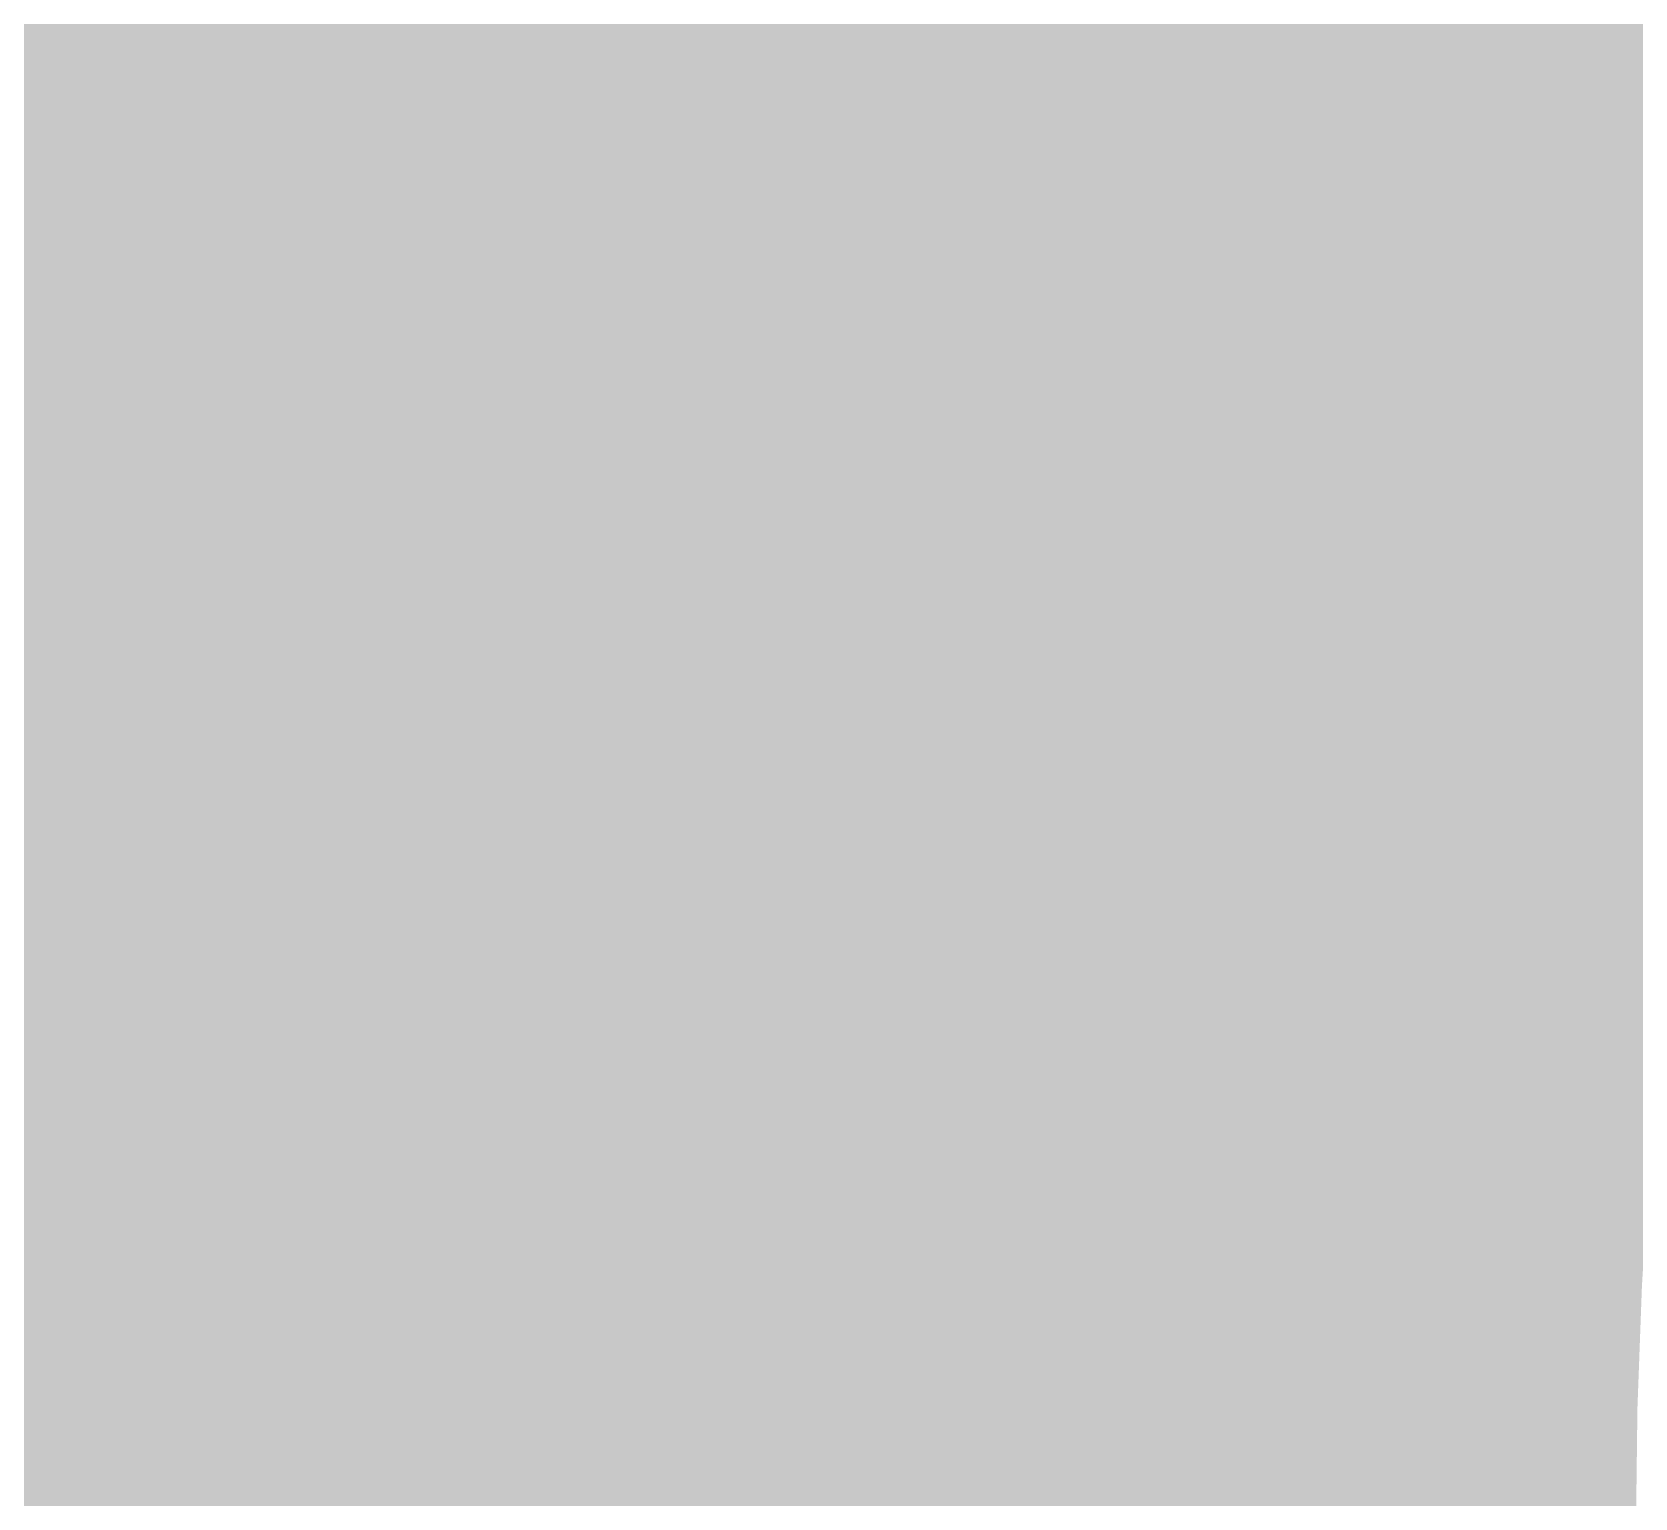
# Model space of a CAD drawing. Header units: inches. Extents: x -266 to 784, y -170 to 213.
# Drawn here: x -74 to -56.01, y 0.37 to 16.82 of the extents above; entities that cross this region are included whole.
import ezdxf

# ---------------------------------------------------------------- set-up
doc = ezdxf.new("R2010")
doc.units = ezdxf.units.IN
doc.header["$MEASUREMENT"] = 0

msp = doc.modelspace()

# ---------------------------------------------------------------- linework, layer by layer
at = {"color": 122, "true_color": 0x00c499}
msp.add_solid([(-74.153362, 16.651694), (-75.129064, 16.870795), (-73.722375, 18.466494), (-74.692406, 18.709474)], dxfattribs=at)
at = {"color": 124, "true_color": 0x00a67d}
msp.add_solid([(-66.932156, 16.765632), (-67.902188, 17.008613), (-66.500549, 18.40318), (-67.464325, 18.669893)], dxfattribs=at)
at = {"color": 126, "true_color": 0x008d67}
msp.add_solid([(-60.717892, 16.802904), (-61.681668, 17.069616), (-60.287241, 18.287935), (-61.244181, 18.578219)], dxfattribs=at)
at = {"color": 122, "true_color": 0x00c095}
msp.add_solid([(-73.17766, 16.432593), (-74.153362, 16.651694), (-72.752344, 18.223513), (-73.722375, 18.466494)], dxfattribs=at)
at = {"color": 124, "true_color": 0x00a27a}
msp.add_solid([(-65.962125, 16.522652), (-66.932156, 16.765632), (-65.536772, 18.136468), (-66.500549, 18.40318)], dxfattribs=at)
at = {"color": 122, "true_color": 0x00bc92}
msp.add_solid([(-72.201958, 16.213492), (-73.17766, 16.432593), (-71.782313, 17.980533), (-72.752344, 18.223513)], dxfattribs=at)
at = {"color": 126, "true_color": 0x008964}
msp.add_solid([(-59.754116, 16.536191), (-60.717892, 16.802904), (-59.330301, 17.99765), (-60.287241, 18.287935)], dxfattribs=at)
at = {"color": 124, "true_color": 0x009e77}
msp.add_solid([(-64.992094, 16.279672), (-65.962125, 16.522652), (-64.572996, 17.869755), (-65.536772, 18.136468)], dxfattribs=at)
at = {"color": 126, "true_color": 0x008461}
msp.add_solid([(-58.79034, 16.269478), (-59.754116, 16.536191), (-58.37336, 17.707365), (-59.330301, 17.99765)], dxfattribs=at)
at = {"color": 122, "true_color": 0x00b78f}
msp.add_solid([(-71.226255, 15.994391), (-72.201958, 16.213492), (-70.812281, 17.737553), (-71.782313, 17.980533)], dxfattribs=at)
at = {"color": 124, "true_color": 0x009a74}
msp.add_solid([(-64.022063, 16.036692), (-64.992094, 16.279672), (-63.60922, 17.603042), (-64.572996, 17.869755)], dxfattribs=at)
at = {"color": 122, "true_color": 0x00b38b}
msp.add_solid([(-70.250553, 15.775289), (-71.226255, 15.994391), (-69.84225, 17.494573), (-70.812281, 17.737553)], dxfattribs=at)
at = {"color": 126, "true_color": 0x00805d}
msp.add_solid([(-57.826564, 16.002765), (-58.79034, 16.269478), (-57.41642, 17.417081), (-58.37336, 17.707365)], dxfattribs=at)
at = {"color": 134, "true_color": 0x00af88}
msp.add_solid([(-69.274851, 15.556188), (-70.250553, 15.775289), (-68.872219, 17.251593), (-69.84225, 17.494573)], dxfattribs=at)
at = {"color": 124, "true_color": 0x009571}
msp.add_solid([(-63.052031, 15.793712), (-64.022063, 16.036692), (-62.645444, 17.336329), (-63.60922, 17.603042)], dxfattribs=at)
at = {"color": 124, "true_color": 0x00916d}
msp.add_solid([(-62.082, 15.550732), (-63.052031, 15.793712), (-61.681668, 17.069616), (-62.645444, 17.336329)], dxfattribs=at)
at = {"color": 126, "true_color": 0x007c5a}
msp.add_solid([(-56.862788, 15.736053), (-57.826564, 16.002765), (-56.45948, 17.126796), (-57.41642, 17.417081)], dxfattribs=at)
at = {"color": 124, "true_color": 0x00ab85}
msp.add_solid([(-68.299149, 15.337087), (-69.274851, 15.556188), (-67.902188, 17.008613), (-68.872219, 17.251593)], dxfattribs=at)
at = {"color": 126, "true_color": 0x007757}
msp.add_solid([(-55.899012, 15.46934), (-56.862788, 15.736053), (-55.502539, 16.836511), (-56.45948, 17.126796)], dxfattribs=at)
at = {"color": 124, "true_color": 0x00a681}
msp.add_solid([(-67.323447, 15.117986), (-68.299149, 15.337087), (-66.932156, 16.765632), (-67.902188, 17.008613)], dxfattribs=at)
at = {"color": 124, "true_color": 0x008d6a}
msp.add_solid([(-61.111969, 15.307751), (-62.082, 15.550732), (-60.717892, 16.802904), (-61.681668, 17.069616)], dxfattribs=at)
at = {"color": 124, "true_color": 0x00a27e}
msp.add_solid([(-66.347745, 14.898884), (-67.323447, 15.117986), (-65.962125, 16.522652), (-66.932156, 16.765632)], dxfattribs=at)
at = {"color": 126, "true_color": 0x008967}
msp.add_solid([(-60.141938, 15.064771), (-61.111969, 15.307751), (-59.754116, 16.536191), (-60.717892, 16.802904)], dxfattribs=at)
at = {"color": 122, "true_color": 0x00c09a}
msp.add_solid([(-73.558896, 14.631774), (-74.539681, 14.826864), (-73.17766, 16.432593), (-74.153362, 16.651694)], dxfattribs=at)
at = {"color": 122, "true_color": 0x00bc96}
msp.add_solid([(-72.578111, 14.436684), (-73.558896, 14.631774), (-72.201958, 16.213492), (-73.17766, 16.432593)], dxfattribs=at)
at = {"color": 124, "true_color": 0x009e7b}
msp.add_solid([(-65.372043, 14.679783), (-66.347745, 14.898884), (-64.992094, 16.279672), (-65.962125, 16.522652)], dxfattribs=at)
at = {"color": 126, "true_color": 0x008464}
msp.add_solid([(-59.171906, 14.821791), (-60.141938, 15.064771), (-58.79034, 16.269478), (-59.754116, 16.536191)], dxfattribs=at)
at = {"color": 122, "true_color": 0x00b793}
msp.add_solid([(-71.597325, 14.241594), (-72.578111, 14.436684), (-71.226255, 15.994391), (-72.201958, 16.213492)], dxfattribs=at)
at = {"color": 124, "true_color": 0x009a77}
msp.add_solid([(-64.396341, 14.460682), (-65.372043, 14.679783), (-64.022063, 16.036692), (-64.992094, 16.279672)], dxfattribs=at)
at = {"color": 126, "true_color": 0x008061}
msp.add_solid([(-58.201875, 14.578811), (-59.171906, 14.821791), (-57.826564, 16.002765), (-58.79034, 16.269478)], dxfattribs=at)
at = {"color": 124, "true_color": 0x009574}
msp.add_solid([(-63.420638, 14.241581), (-64.396341, 14.460682), (-63.052031, 15.793712), (-64.022063, 16.036692)], dxfattribs=at)
at = {"color": 122, "true_color": 0x00b390}
msp.add_solid([(-70.61654, 14.046503), (-71.597325, 14.241594), (-70.250553, 15.775289), (-71.226255, 15.994391)], dxfattribs=at)
at = {"color": 126, "true_color": 0x007c5d}
msp.add_solid([(-57.231844, 14.335831), (-58.201875, 14.578811), (-56.862788, 15.736053), (-57.826564, 16.002765)], dxfattribs=at)
at = {"color": 134, "true_color": 0x00af8c}
msp.add_solid([(-69.635755, 13.851413), (-70.61654, 14.046503), (-69.274851, 15.556188), (-70.250553, 15.775289)], dxfattribs=at)
at = {"color": 124, "true_color": 0x009171}
msp.add_solid([(-62.444936, 14.022479), (-63.420638, 14.241581), (-62.082, 15.550732), (-63.052031, 15.793712)], dxfattribs=at)
at = {"color": 126, "true_color": 0x00775a}
msp.add_solid([(-56.261813, 14.09285), (-57.231844, 14.335831), (-55.899012, 15.46934), (-56.862788, 15.736053)], dxfattribs=at)
at = {"color": 134, "true_color": 0x00ab89}
msp.add_solid([(-68.65497, 13.656323), (-69.635755, 13.851413), (-68.299149, 15.337087), (-69.274851, 15.556188)], dxfattribs=at)
at = {"color": 124, "true_color": 0x008d6d}
msp.add_solid([(-61.469234, 13.803378), (-62.444936, 14.022479), (-61.111969, 15.307751), (-62.082, 15.550732)], dxfattribs=at)
at = {"color": 124, "true_color": 0x00a685}
msp.add_solid([(-67.674184, 13.461232), (-68.65497, 13.656323), (-67.323447, 15.117986), (-68.299149, 15.337087)], dxfattribs=at)
at = {"color": 126, "true_color": 0x00896a}
msp.add_solid([(-60.493532, 13.584277), (-61.469234, 13.803378), (-60.141938, 15.064771), (-61.111969, 15.307751)], dxfattribs=at)
at = {"color": 126, "true_color": 0x007357}
msp.add_solid([(-55.291781, 13.84987), (-56.261813, 14.09285), (-54.935236, 15.202627), (-55.899012, 15.46934)], dxfattribs=at)
at = {"color": 124, "true_color": 0x00a282}
msp.add_solid([(-66.693399, 13.266142), (-67.674184, 13.461232), (-66.347745, 14.898884), (-67.323447, 15.117986)], dxfattribs=at)
at = {"color": 126, "true_color": 0x008467}
msp.add_solid([(-59.51783, 13.365176), (-60.493532, 13.584277), (-59.171906, 14.821791), (-60.141938, 15.064771)], dxfattribs=at)
at = {"color": 122, "true_color": 0x00c09e}
msp.add_solid([(-73.895823, 12.822142), (-74.881101, 12.993104), (-73.558896, 14.631774), (-74.539681, 14.826864)], dxfattribs=at)
at = {"color": 124, "true_color": 0x009e7e}
msp.add_solid([(-65.712614, 13.071052), (-66.693399, 13.266142), (-65.372043, 14.679783), (-66.347745, 14.898884)], dxfattribs=at)
at = {"color": 126, "true_color": 0x008064}
msp.add_solid([(-58.542128, 13.146074), (-59.51783, 13.365176), (-58.201875, 14.578811), (-59.171906, 14.821791)], dxfattribs=at)
at = {"color": 122, "true_color": 0x00bc9b}
msp.add_solid([(-72.910546, 12.65118), (-73.895823, 12.822142), (-72.578111, 14.436684), (-73.558896, 14.631774)], dxfattribs=at)
at = {"color": 124, "true_color": 0x009a7b}
msp.add_solid([(-64.731829, 12.875961), (-65.712614, 13.071052), (-64.396341, 14.460682), (-65.372043, 14.679783)], dxfattribs=at)
at = {"color": 126, "true_color": 0x007c60}
msp.add_solid([(-57.566426, 12.926973), (-58.542128, 13.146074), (-57.231844, 14.335831), (-58.201875, 14.578811)], dxfattribs=at)
at = {"color": 122, "true_color": 0x00b797}
msp.add_solid([(-71.925268, 12.480218), (-72.910546, 12.65118), (-71.597325, 14.241594), (-72.578111, 14.436684)], dxfattribs=at)
at = {"color": 124, "true_color": 0x009578}
msp.add_solid([(-63.751043, 12.680871), (-64.731829, 12.875961), (-63.420638, 14.241581), (-64.396341, 14.460682)], dxfattribs=at)
at = {"color": 122, "true_color": 0x00b394}
msp.add_solid([(-70.93999, 12.309256), (-71.925268, 12.480218), (-70.61654, 14.046503), (-71.597325, 14.241594)], dxfattribs=at)
at = {"color": 124, "true_color": 0x009174}
msp.add_solid([(-62.770258, 12.485781), (-63.751043, 12.680871), (-62.444936, 14.022479), (-63.420638, 14.241581)], dxfattribs=at)
at = {"color": 126, "true_color": 0x00775d}
msp.add_solid([(-56.590724, 12.707872), (-57.566426, 12.926973), (-56.261813, 14.09285), (-57.231844, 14.335831)], dxfattribs=at)
at = {"color": 134, "true_color": 0x00af90}
msp.add_solid([(-69.954713, 12.138294), (-70.93999, 12.309256), (-69.635755, 13.851413), (-70.61654, 14.046503)], dxfattribs=at)
at = {"color": 126, "true_color": 0x00735a}
msp.add_solid([(-55.615021, 12.488771), (-56.590724, 12.707872), (-55.291781, 13.84987), (-56.261813, 14.09285)], dxfattribs=at)
at = {"color": 124, "true_color": 0x008d71}
msp.add_solid([(-61.789473, 12.29069), (-62.770258, 12.485781), (-61.469234, 13.803378), (-62.444936, 14.022479)], dxfattribs=at)
at = {"color": 134, "true_color": 0x00ab8d}
msp.add_solid([(-68.969435, 11.967332), (-69.954713, 12.138294), (-68.65497, 13.656323), (-69.635755, 13.851413)], dxfattribs=at)
at = {"color": 124, "true_color": 0x00896d}
msp.add_solid([(-60.808687, 12.0956), (-61.789473, 12.29069), (-60.493532, 13.584277), (-61.469234, 13.803378)], dxfattribs=at)
at = {"color": 134, "true_color": 0x00a689}
msp.add_solid([(-67.984157, 11.79637), (-68.969435, 11.967332), (-67.674184, 13.461232), (-68.65497, 13.656323)], dxfattribs=at)
at = {"color": 126, "true_color": 0x00846a}
msp.add_solid([(-59.827902, 11.90051), (-60.808687, 12.0956), (-59.51783, 13.365176), (-60.493532, 13.584277)], dxfattribs=at)
at = {"color": 134, "true_color": 0x00a286}
msp.add_solid([(-66.99888, 11.625408), (-67.984157, 11.79637), (-66.693399, 13.266142), (-67.674184, 13.461232)], dxfattribs=at)
at = {"color": 126, "true_color": 0x008067}
msp.add_solid([(-58.847117, 11.705419), (-59.827902, 11.90051), (-58.542128, 13.146074), (-59.51783, 13.365176)], dxfattribs=at)
at = {"color": 124, "true_color": 0x009e82}
msp.add_solid([(-66.013602, 11.454447), (-66.99888, 11.625408), (-65.712614, 13.071052), (-66.693399, 13.266142)], dxfattribs=at)
at = {"color": 126, "true_color": 0x007c63}
msp.add_solid([(-57.866332, 11.510329), (-58.847117, 11.705419), (-57.566426, 12.926973), (-58.542128, 13.146074)], dxfattribs=at)
at = {"color": 122, "true_color": 0x00c0a3}
msp.add_solid([(-74.188238, 11.004786), (-75.177415, 11.151516), (-73.895823, 12.822142), (-74.881101, 12.993104)], dxfattribs=at)
at = {"color": 124, "true_color": 0x009a7f}
msp.add_solid([(-65.028324, 11.283485), (-66.013602, 11.454447), (-64.731829, 12.875961), (-65.712614, 13.071052)], dxfattribs=at)
at = {"color": 122, "true_color": 0x00bc9f}
msp.add_solid([(-73.199062, 10.858055), (-74.188238, 11.004786), (-72.910546, 12.65118), (-73.895823, 12.822142)], dxfattribs=at)
at = {"color": 124, "true_color": 0x00957b}
msp.add_solid([(-64.043047, 11.112523), (-65.028324, 11.283485), (-63.751043, 12.680871), (-64.731829, 12.875961)], dxfattribs=at)
at = {"color": 126, "true_color": 0x007760}
msp.add_solid([(-56.885546, 11.315239), (-57.866332, 11.510329), (-56.590724, 12.707872), (-57.566426, 12.926973)], dxfattribs=at)
at = {"color": 122, "true_color": 0x00b79c}
msp.add_solid([(-72.209885, 10.711325), (-73.199062, 10.858055), (-71.925268, 12.480218), (-72.910546, 12.65118)], dxfattribs=at)
at = {"color": 124, "true_color": 0x009178}
msp.add_solid([(-63.057769, 10.941561), (-64.043047, 11.112523), (-62.770258, 12.485781), (-63.751043, 12.680871)], dxfattribs=at)
at = {"color": 126, "true_color": 0x00735c}
msp.add_solid([(-55.904761, 11.120148), (-56.885546, 11.315239), (-55.615021, 12.488771), (-56.590724, 12.707872)], dxfattribs=at)
at = {"color": 122, "true_color": 0x00b398}
msp.add_solid([(-71.220709, 10.564594), (-72.209885, 10.711325), (-70.93999, 12.309256), (-71.925268, 12.480218)], dxfattribs=at)
at = {"color": 124, "true_color": 0x008d74}
msp.add_solid([(-62.072491, 10.770599), (-63.057769, 10.941561), (-61.789473, 12.29069), (-62.770258, 12.485781)], dxfattribs=at)
at = {"color": 134, "true_color": 0x00af94}
msp.add_solid([(-70.231532, 10.417864), (-71.220709, 10.564594), (-69.954713, 12.138294), (-70.93999, 12.309256)], dxfattribs=at)
at = {"color": 124, "true_color": 0x008971}
msp.add_solid([(-61.087214, 10.599637), (-62.072491, 10.770599), (-60.808687, 12.0956), (-61.789473, 12.29069)], dxfattribs=at)
at = {"color": 134, "true_color": 0x00ab91}
msp.add_solid([(-69.242356, 10.271133), (-70.231532, 10.417864), (-68.969435, 11.967332), (-69.954713, 12.138294)], dxfattribs=at)
at = {"color": 126, "true_color": 0x00846d}
msp.add_solid([(-60.101936, 10.428675), (-61.087214, 10.599637), (-59.827902, 11.90051), (-60.808687, 12.0956)], dxfattribs=at)
at = {"color": 134, "true_color": 0x00a68d}
msp.add_solid([(-68.253179, 10.124403), (-69.242356, 10.271133), (-67.984157, 11.79637), (-68.969435, 11.967332)], dxfattribs=at)
at = {"color": 126, "true_color": 0x008069}
msp.add_solid([(-59.116659, 10.257713), (-60.101936, 10.428675), (-58.847117, 11.705419), (-59.827902, 11.90051)], dxfattribs=at)
at = {"color": 134, "true_color": 0x00a289}
msp.add_solid([(-67.264003, 9.977672), (-68.253179, 10.124403), (-66.99888, 11.625408), (-67.984157, 11.79637)], dxfattribs=at)
at = {"color": 126, "true_color": 0x007c66}
msp.add_solid([(-58.131381, 10.086751), (-59.116659, 10.257713), (-57.866332, 11.510329), (-58.847117, 11.705419)], dxfattribs=at)
at = {"color": 134, "true_color": 0x009e86}
msp.add_solid([(-66.274826, 9.830942), (-67.264003, 9.977672), (-66.013602, 11.454447), (-66.99888, 11.625408)], dxfattribs=at)
at = {"color": 124, "true_color": 0x009a82}
msp.add_solid([(-65.28565, 9.684211), (-66.274826, 9.830942), (-65.028324, 11.283485), (-66.013602, 11.454447)], dxfattribs=at)
at = {"color": 126, "true_color": 0x007762}
msp.add_solid([(-57.146103, 9.91579), (-58.131381, 10.086751), (-56.885546, 11.315239), (-57.866332, 11.510329)], dxfattribs=at)
at = {"color": 124, "true_color": 0x00957f}
msp.add_solid([(-64.296473, 9.537481), (-65.28565, 9.684211), (-64.043047, 11.112523), (-65.028324, 11.283485)], dxfattribs=at)
at = {"color": 126, "true_color": 0x00735f}
msp.add_solid([(-56.160826, 9.744828), (-57.146103, 9.91579), (-55.904761, 11.120148), (-56.885546, 11.315239)], dxfattribs=at)
at = {"color": 122, "true_color": 0x00bca4}
msp.add_solid([(-73.443486, 9.05839), (-74.435965, 9.180801), (-73.199062, 10.858055), (-74.188238, 11.004786)], dxfattribs=at)
at = {"color": 124, "true_color": 0x00917b}
msp.add_solid([(-63.307297, 9.39075), (-64.296473, 9.537481), (-63.057769, 10.941561), (-64.043047, 11.112523)], dxfattribs=at)
at = {"color": 126, "true_color": 0x006f5b}
msp.add_solid([(-55.175548, 9.573866), (-56.160826, 9.744828), (-54.923976, 10.925058), (-55.904761, 11.120148)], dxfattribs=at)
at = {"color": 122, "true_color": 0x00b7a0}
msp.add_solid([(-72.451006, 8.935979), (-73.443486, 9.05839), (-72.209885, 10.711325), (-73.199062, 10.858055)], dxfattribs=at)
at = {"color": 124, "true_color": 0x008d77}
msp.add_solid([(-62.31812, 9.24402), (-63.307297, 9.39075), (-62.072491, 10.770599), (-63.057769, 10.941561)], dxfattribs=at)
at = {"color": 122, "true_color": 0x00b39c}
msp.add_solid([(-71.458526, 8.813569), (-72.451006, 8.935979), (-71.220709, 10.564594), (-72.209885, 10.711325)], dxfattribs=at)
at = {"color": 136, "true_color": 0x008974}
msp.add_solid([(-61.328944, 9.097289), (-62.31812, 9.24402), (-61.087214, 10.599637), (-62.072491, 10.770599)], dxfattribs=at)
at = {"color": 134, "true_color": 0x00af98}
msp.add_solid([(-70.466047, 8.691158), (-71.458526, 8.813569), (-70.231532, 10.417864), (-71.220709, 10.564594)], dxfattribs=at)
at = {"color": 136, "true_color": 0x008470}
msp.add_solid([(-60.339767, 8.950559), (-61.328944, 9.097289), (-60.101936, 10.428675), (-61.087214, 10.599637)], dxfattribs=at)
at = {"color": 134, "true_color": 0x00ab95}
msp.add_solid([(-69.473567, 8.568747), (-70.466047, 8.691158), (-69.242356, 10.271133), (-70.231532, 10.417864)], dxfattribs=at)
at = {"color": 134, "true_color": 0x00a691}
msp.add_solid([(-68.481088, 8.446337), (-69.473567, 8.568747), (-68.253179, 10.124403), (-69.242356, 10.271133)], dxfattribs=at)
at = {"color": 126, "true_color": 0x00806c}
msp.add_solid([(-59.350591, 8.803828), (-60.339767, 8.950559), (-59.116659, 10.257713), (-60.101936, 10.428675)], dxfattribs=at)
at = {"color": 126, "true_color": 0x007c69}
msp.add_solid([(-58.361414, 8.657098), (-59.350591, 8.803828), (-58.131381, 10.086751), (-59.116659, 10.257713)], dxfattribs=at)
at = {"color": 134, "true_color": 0x00a28d}
msp.add_solid([(-67.488608, 8.323926), (-68.481088, 8.446337), (-67.264003, 9.977672), (-68.253179, 10.124403)], dxfattribs=at)
at = {"color": 126, "true_color": 0x007765}
msp.add_solid([(-57.372238, 8.510368), (-58.361414, 8.657098), (-57.146103, 9.91579), (-58.131381, 10.086751)], dxfattribs=at)
at = {"color": 134, "true_color": 0x009e8a}
msp.add_solid([(-66.496129, 8.201515), (-67.488608, 8.323926), (-66.274826, 9.830942), (-67.264003, 9.977672)], dxfattribs=at)
at = {"color": 126, "true_color": 0x007362}
msp.add_solid([(-56.383061, 8.363637), (-57.372238, 8.510368), (-56.160826, 9.744828), (-57.146103, 9.91579)], dxfattribs=at)
at = {"color": 134, "true_color": 0x009a86}
msp.add_solid([(-65.503649, 8.079105), (-66.496129, 8.201515), (-65.28565, 9.684211), (-66.274826, 9.830942)], dxfattribs=at)
at = {"color": 126, "true_color": 0x006f5e}
msp.add_solid([(-55.393885, 8.216907), (-56.383061, 8.363637), (-55.175548, 9.573866), (-56.160826, 9.744828)], dxfattribs=at)
at = {"color": 124, "true_color": 0x009582}
msp.add_solid([(-64.51117, 7.956694), (-65.503649, 8.079105), (-64.296473, 9.537481), (-65.28565, 9.684211)], dxfattribs=at)
at = {"color": 124, "true_color": 0x00917e}
msp.add_solid([(-63.51869, 7.834283), (-64.51117, 7.956694), (-63.307297, 9.39075), (-64.296473, 9.537481)], dxfattribs=at)
at = {"color": 136, "true_color": 0x008d7b}
msp.add_solid([(-62.526211, 7.711873), (-63.51869, 7.834283), (-62.31812, 9.24402), (-63.307297, 9.39075)], dxfattribs=at)
at = {"color": 122, "true_color": 0x00bca8}
msp.add_solid([(-73.64367, 7.253268), (-74.638854, 7.351286), (-73.443486, 9.05839), (-74.435965, 9.180801)], dxfattribs=at)
at = {"color": 136, "true_color": 0x008977}
msp.add_solid([(-61.533731, 7.589462), (-62.526211, 7.711873), (-61.328944, 9.097289), (-62.31812, 9.24402)], dxfattribs=at)
at = {"color": 122, "true_color": 0x00b7a4}
msp.add_solid([(-72.648485, 7.155251), (-73.64367, 7.253268), (-72.451006, 8.935979), (-73.443486, 9.05839)], dxfattribs=at)
at = {"color": 136, "true_color": 0x008473}
msp.add_solid([(-60.541252, 7.467051), (-61.533731, 7.589462), (-60.339767, 8.950559), (-61.328944, 9.097289)], dxfattribs=at)
at = {"color": 122, "true_color": 0x00b3a0}
msp.add_solid([(-71.6533, 7.057234), (-72.648485, 7.155251), (-71.458526, 8.813569), (-72.451006, 8.935979)], dxfattribs=at)
at = {"color": 136, "true_color": 0x008070}
msp.add_solid([(-59.548772, 7.344641), (-60.541252, 7.467051), (-59.350591, 8.803828), (-60.339767, 8.950559)], dxfattribs=at)
at = {"color": 134, "true_color": 0x00af9c}
msp.add_solid([(-70.658116, 6.959217), (-71.6533, 7.057234), (-70.466047, 8.691158), (-71.458526, 8.813569)], dxfattribs=at)
at = {"color": 134, "true_color": 0x00ab99}
msp.add_solid([(-69.662931, 6.8612), (-70.658116, 6.959217), (-69.473567, 8.568747), (-70.466047, 8.691158)], dxfattribs=at)
at = {"color": 126, "true_color": 0x007c6c}
msp.add_solid([(-58.556293, 7.22223), (-59.548772, 7.344641), (-58.361414, 8.657098), (-59.350591, 8.803828)], dxfattribs=at)
at = {"color": 126, "true_color": 0x007768}
msp.add_solid([(-57.563813, 7.099819), (-58.556293, 7.22223), (-57.372238, 8.510368), (-58.361414, 8.657098)], dxfattribs=at)
at = {"color": 134, "true_color": 0x00a695}
msp.add_solid([(-68.667746, 6.763183), (-69.662931, 6.8612), (-68.481088, 8.446337), (-69.473567, 8.568747)], dxfattribs=at)
at = {"color": 126, "true_color": 0x007364}
msp.add_solid([(-56.571333, 6.977408), (-57.563813, 7.099819), (-56.383061, 8.363637), (-57.372238, 8.510368)], dxfattribs=at)
at = {"color": 134, "true_color": 0x00a291}
msp.add_solid([(-67.672561, 6.665166), (-68.667746, 6.763183), (-67.488608, 8.323926), (-68.481088, 8.446337)], dxfattribs=at)
at = {"color": 134, "true_color": 0x009e8d}
msp.add_solid([(-66.677377, 6.567148), (-67.672561, 6.665166), (-66.496129, 8.201515), (-67.488608, 8.323926)], dxfattribs=at)
at = {"color": 126, "true_color": 0x006f61}
msp.add_solid([(-55.578854, 6.854998), (-56.571333, 6.977408), (-55.393885, 8.216907), (-56.383061, 8.363637)], dxfattribs=at)
at = {"color": 134, "true_color": 0x009a89}
msp.add_solid([(-65.682192, 6.469131), (-66.677377, 6.567148), (-65.503649, 8.079105), (-66.496129, 8.201515)], dxfattribs=at)
at = {"color": 134, "true_color": 0x009586}
msp.add_solid([(-64.687007, 6.371114), (-65.682192, 6.469131), (-64.51117, 7.956694), (-65.503649, 8.079105)], dxfattribs=at)
at = {"color": 124, "true_color": 0x009182}
msp.add_solid([(-63.691823, 6.273097), (-64.687007, 6.371114), (-63.51869, 7.834283), (-64.51117, 7.956694)], dxfattribs=at)
at = {"color": 136, "true_color": 0x008d7e}
msp.add_solid([(-62.696638, 6.17508), (-63.691823, 6.273097), (-62.526211, 7.711873), (-63.51869, 7.834283)], dxfattribs=at)
at = {"color": 136, "true_color": 0x00897a}
msp.add_solid([(-61.701453, 6.077063), (-62.696638, 6.17508), (-61.533731, 7.589462), (-62.526211, 7.711873)], dxfattribs=at)
at = {"color": 136, "true_color": 0x008476}
msp.add_solid([(-60.706268, 5.979046), (-61.701453, 6.077063), (-60.541252, 7.467051), (-61.533731, 7.589462)], dxfattribs=at)
at = {"color": 136, "true_color": 0x008072}
msp.add_solid([(-59.711084, 5.881028), (-60.706268, 5.979046), (-59.548772, 7.344641), (-60.541252, 7.467051)], dxfattribs=at)
at = {"color": 122, "true_color": 0x00bcac}
msp.add_solid([(-73.799494, 5.443778), (-74.796784, 5.517342), (-73.64367, 7.253268), (-74.638854, 7.351286)], dxfattribs=at)
at = {"color": 122, "true_color": 0x00b7a8}
msp.add_solid([(-72.802203, 5.370213), (-73.799494, 5.443778), (-72.648485, 7.155251), (-73.64367, 7.253268)], dxfattribs=at)
at = {"color": 126, "true_color": 0x007c6f}
msp.add_solid([(-58.715899, 5.783011), (-59.711084, 5.881028), (-58.556293, 7.22223), (-59.548772, 7.344641)], dxfattribs=at)
at = {"color": 126, "true_color": 0x00776b}
msp.add_solid([(-57.720714, 5.684994), (-58.715899, 5.783011), (-57.563813, 7.099819), (-58.556293, 7.22223)], dxfattribs=at)
at = {"color": 122, "true_color": 0x00b3a4}
msp.add_solid([(-71.804913, 5.296649), (-72.802203, 5.370213), (-71.6533, 7.057234), (-72.648485, 7.155251)], dxfattribs=at)
at = {"color": 134, "true_color": 0x00afa1}
msp.add_solid([(-70.807622, 5.223084), (-71.804913, 5.296649), (-70.658116, 6.959217), (-71.6533, 7.057234)], dxfattribs=at)
at = {"color": 126, "true_color": 0x007367}
msp.add_solid([(-56.725529, 5.586977), (-57.720714, 5.684994), (-56.571333, 6.977408), (-57.563813, 7.099819)], dxfattribs=at)
at = {"color": 134, "true_color": 0x00ab9d}
msp.add_solid([(-69.810332, 5.149519), (-70.807622, 5.223084), (-69.662931, 6.8612), (-70.658116, 6.959217)], dxfattribs=at)
at = {"color": 134, "true_color": 0x00a699}
msp.add_solid([(-68.813042, 5.075955), (-69.810332, 5.149519), (-68.667746, 6.763183), (-69.662931, 6.8612)], dxfattribs=at)
at = {"color": 126, "true_color": 0x006f63}
msp.add_solid([(-55.730345, 5.48896), (-56.725529, 5.586977), (-55.578854, 6.854998), (-56.571333, 6.977408)], dxfattribs=at)
at = {"color": 134, "true_color": 0x00a295}
msp.add_solid([(-67.815751, 5.00239), (-68.813042, 5.075955), (-67.672561, 6.665166), (-68.667746, 6.763183)], dxfattribs=at)
at = {"color": 134, "true_color": 0x009e91}
msp.add_solid([(-66.818461, 4.928826), (-67.815751, 5.00239), (-66.677377, 6.567148), (-67.672561, 6.665166)], dxfattribs=at)
at = {"color": 134, "true_color": 0x009a8d}
msp.add_solid([(-65.82117, 4.855261), (-66.818461, 4.928826), (-65.682192, 6.469131), (-66.677377, 6.567148)], dxfattribs=at)
at = {"color": 134, "true_color": 0x009589}
msp.add_solid([(-64.82388, 4.781697), (-65.82117, 4.855261), (-64.687007, 6.371114), (-65.682192, 6.469131)], dxfattribs=at)
at = {"color": 136, "true_color": 0x009185}
msp.add_solid([(-63.826589, 4.708132), (-64.82388, 4.781697), (-63.691823, 6.273097), (-64.687007, 6.371114)], dxfattribs=at)
at = {"color": 136, "true_color": 0x008d81}
msp.add_solid([(-62.829299, 4.634568), (-63.826589, 4.708132), (-62.696638, 6.17508), (-63.691823, 6.273097)], dxfattribs=at)
at = {"color": 136, "true_color": 0x00897d}
msp.add_solid([(-61.832008, 4.561003), (-62.829299, 4.634568), (-61.701453, 6.077063), (-62.696638, 6.17508)], dxfattribs=at)
at = {"color": 136, "true_color": 0x008479}
msp.add_solid([(-60.834718, 4.487438), (-61.832008, 4.561003), (-60.706268, 5.979046), (-61.701453, 6.077063)], dxfattribs=at)
at = {"color": 136, "true_color": 0x008076}
msp.add_solid([(-59.837427, 4.413874), (-60.834718, 4.487438), (-59.711084, 5.881028), (-60.706268, 5.979046)], dxfattribs=at)
at = {"color": 136, "true_color": 0x007c72}
msp.add_solid([(-58.840137, 4.340309), (-59.837427, 4.413874), (-58.715899, 5.783011), (-59.711084, 5.881028)], dxfattribs=at)
at = {"color": 126, "true_color": 0x00776e}
msp.add_solid([(-57.842846, 4.266745), (-58.840137, 4.340309), (-57.720714, 5.684994), (-58.715899, 5.783011)], dxfattribs=at)
at = {"color": 126, "true_color": 0x00736a}
msp.add_solid([(-56.845556, 4.19318), (-57.842846, 4.266745), (-56.725529, 5.586977), (-57.720714, 5.684994)], dxfattribs=at)
at = {"color": 126, "true_color": 0x006f66}
msp.add_solid([(-55.848266, 4.119616), (-56.845556, 4.19318), (-55.730345, 5.48896), (-56.725529, 5.586977)], dxfattribs=at)
at = {"color": 122, "true_color": 0x00bcb1}
msp.add_solid([(-73.910864, 3.631008), (-74.909659, 3.680076), (-73.799494, 5.443778), (-74.796784, 5.517342)], dxfattribs=at)
at = {"color": 122, "true_color": 0x00b7ad}
msp.add_solid([(-72.912068, 3.58194), (-73.910864, 3.631008), (-72.802203, 5.370213), (-73.799494, 5.443778)], dxfattribs=at)
at = {"color": 122, "true_color": 0x00b3a9}
msp.add_solid([(-71.913273, 3.532873), (-72.912068, 3.58194), (-71.804913, 5.296649), (-72.802203, 5.370213)], dxfattribs=at)
at = {"color": 134, "true_color": 0x00afa5}
msp.add_solid([(-70.914477, 3.483805), (-71.913273, 3.532873), (-70.807622, 5.223084), (-71.804913, 5.296649)], dxfattribs=at)
at = {"color": 134, "true_color": 0x00aba1}
msp.add_solid([(-69.915682, 3.434737), (-70.914477, 3.483805), (-69.810332, 5.149519), (-70.807622, 5.223084)], dxfattribs=at)
at = {"color": 134, "true_color": 0x00a69d}
msp.add_solid([(-68.916886, 3.38567), (-69.915682, 3.434737), (-68.813042, 5.075955), (-69.810332, 5.149519)], dxfattribs=at)
at = {"color": 134, "true_color": 0x00a299}
msp.add_solid([(-67.918091, 3.336602), (-68.916886, 3.38567), (-67.815751, 5.00239), (-68.813042, 5.075955)], dxfattribs=at)
at = {"color": 134, "true_color": 0x009e95}
msp.add_solid([(-66.919296, 3.287534), (-67.918091, 3.336602), (-66.818461, 4.928826), (-67.815751, 5.00239)], dxfattribs=at)
at = {"color": 134, "true_color": 0x009a91}
msp.add_solid([(-65.9205, 3.238467), (-66.919296, 3.287534), (-65.82117, 4.855261), (-66.818461, 4.928826)], dxfattribs=at)
at = {"color": 134, "true_color": 0x00958d}
msp.add_solid([(-64.921705, 3.189399), (-65.9205, 3.238467), (-64.82388, 4.781697), (-65.82117, 4.855261)], dxfattribs=at)
at = {"color": 134, "true_color": 0x009189}
msp.add_solid([(-63.922909, 3.140331), (-64.921705, 3.189399), (-63.826589, 4.708132), (-64.82388, 4.781697)], dxfattribs=at)
at = {"color": 136, "true_color": 0x008d85}
msp.add_solid([(-62.924114, 3.091263), (-63.922909, 3.140331), (-62.829299, 4.634568), (-63.826589, 4.708132)], dxfattribs=at)
at = {"color": 136, "true_color": 0x008981}
msp.add_solid([(-61.925318, 3.042196), (-62.924114, 3.091263), (-61.832008, 4.561003), (-62.829299, 4.634568)], dxfattribs=at)
at = {"color": 136, "true_color": 0x00847d}
msp.add_solid([(-60.926523, 2.993128), (-61.925318, 3.042196), (-60.834718, 4.487438), (-61.832008, 4.561003)], dxfattribs=at)
at = {"color": 136, "true_color": 0x008078}
msp.add_solid([(-59.927727, 2.94406), (-60.926523, 2.993128), (-59.837427, 4.413874), (-60.834718, 4.487438)], dxfattribs=at)
at = {"color": 136, "true_color": 0x007c74}
msp.add_solid([(-58.928932, 2.894993), (-59.927727, 2.94406), (-58.840137, 4.340309), (-59.837427, 4.413874)], dxfattribs=at)
at = {"color": 136, "true_color": 0x007770}
msp.add_solid([(-57.930136, 2.845925), (-58.928932, 2.894993), (-57.842846, 4.266745), (-58.840137, 4.340309)], dxfattribs=at)
at = {"color": 126, "true_color": 0x00736c}
msp.add_solid([(-56.931341, 2.796857), (-57.930136, 2.845925), (-56.845556, 4.19318), (-57.842846, 4.266745)], dxfattribs=at)
at = {"color": 126, "true_color": 0x006f68}
msp.add_solid([(-55.932546, 2.74779), (-56.931341, 2.796857), (-55.848266, 4.119616), (-56.845556, 4.19318)], dxfattribs=at)
at = {"color": 132, "true_color": 0x00bcb5}
msp.add_solid([(-73.977713, 1.816051), (-74.977411, 1.840592), (-73.910864, 3.631008), (-74.909659, 3.680076)], dxfattribs=at)
at = {"color": 122, "true_color": 0x00b7b1}
msp.add_solid([(-72.978014, 1.79151), (-73.977713, 1.816051), (-72.912068, 3.58194), (-73.910864, 3.631008)], dxfattribs=at)
at = {"color": 122, "true_color": 0x00b3ad}
msp.add_solid([(-71.978315, 1.766968), (-72.978014, 1.79151), (-71.913273, 3.532873), (-72.912068, 3.58194)], dxfattribs=at)
at = {"color": 134, "true_color": 0x00afa9}
msp.add_solid([(-70.978616, 1.742427), (-71.978315, 1.766968), (-70.914477, 3.483805), (-71.913273, 3.532873)], dxfattribs=at)
at = {"color": 134, "true_color": 0x00aba5}
msp.add_solid([(-69.978917, 1.717886), (-70.978616, 1.742427), (-69.915682, 3.434737), (-70.914477, 3.483805)], dxfattribs=at)
at = {"color": 134, "true_color": 0x00a6a1}
msp.add_solid([(-68.979218, 1.693345), (-69.978917, 1.717886), (-68.916886, 3.38567), (-69.915682, 3.434737)], dxfattribs=at)
at = {"color": 134, "true_color": 0x00a29c}
msp.add_solid([(-67.97952, 1.668804), (-68.979218, 1.693345), (-67.918091, 3.336602), (-68.916886, 3.38567)], dxfattribs=at)
at = {"color": 134, "true_color": 0x009e98}
msp.add_solid([(-66.979821, 1.644262), (-67.97952, 1.668804), (-66.919296, 3.287534), (-67.918091, 3.336602)], dxfattribs=at)
at = {"color": 134, "true_color": 0x009a94}
msp.add_solid([(-65.980122, 1.619721), (-66.979821, 1.644262), (-65.9205, 3.238467), (-66.919296, 3.287534)], dxfattribs=at)
at = {"color": 134, "true_color": 0x009590}
msp.add_solid([(-64.980423, 1.59518), (-65.980122, 1.619721), (-64.921705, 3.189399), (-65.9205, 3.238467)], dxfattribs=at)
at = {"color": 134, "true_color": 0x00918c}
msp.add_solid([(-63.980724, 1.570639), (-64.980423, 1.59518), (-63.922909, 3.140331), (-64.921705, 3.189399)], dxfattribs=at)
at = {"color": 136, "true_color": 0x008d88}
msp.add_solid([(-62.981026, 1.546097), (-63.980724, 1.570639), (-62.924114, 3.091263), (-63.922909, 3.140331)], dxfattribs=at)
at = {"color": 136, "true_color": 0x008984}
msp.add_solid([(-61.981327, 1.521556), (-62.981026, 1.546097), (-61.925318, 3.042196), (-62.924114, 3.091263)], dxfattribs=at)
at = {"color": 136, "true_color": 0x008480}
msp.add_solid([(-60.981628, 1.497015), (-61.981327, 1.521556), (-60.926523, 2.993128), (-61.925318, 3.042196)], dxfattribs=at)
at = {"color": 136, "true_color": 0x00807b}
msp.add_solid([(-59.981929, 1.472474), (-60.981628, 1.497015), (-59.927727, 2.94406), (-60.926523, 2.993128)], dxfattribs=at)
at = {"color": 136, "true_color": 0x007c77}
msp.add_solid([(-58.98223, 1.447932), (-59.981929, 1.472474), (-58.928932, 2.894993), (-59.927727, 2.94406)], dxfattribs=at)
at = {"color": 136, "true_color": 0x007773}
msp.add_solid([(-57.982531, 1.423391), (-58.98223, 1.447932), (-57.930136, 2.845925), (-58.928932, 2.894993)], dxfattribs=at)
at = {"color": 126, "true_color": 0x00736f}
msp.add_solid([(-56.982833, 1.39885), (-57.982531, 1.423391), (-56.931341, 2.796857), (-57.930136, 2.845925)], dxfattribs=at)
at = {"color": 126, "true_color": 0x006f6b}
msp.add_solid([(-55.983134, 1.374309), (-56.982833, 1.39885), (-55.932546, 2.74779), (-56.931341, 2.796857)], dxfattribs=at)
at = {"color": 132, "true_color": 0x00bcba}
msp.add_solid([(-74, 0), (-75, 0), (-73.977713, 1.816051), (-74.977411, 1.840592)], dxfattribs=at)
at = {"color": 132, "true_color": 0x00b7b5}
msp.add_solid([(-73, 0), (-74, 0), (-72.978014, 1.79151), (-73.977713, 1.816051)], dxfattribs=at)
at = {"color": 122, "true_color": 0x00b3b1}
msp.add_solid([(-72, 0), (-73, 0), (-71.978315, 1.766968), (-72.978014, 1.79151)], dxfattribs=at)
at = {"color": 134, "true_color": 0x00afad}
msp.add_solid([(-71, 0), (-72, 0), (-70.978616, 1.742427), (-71.978315, 1.766968)], dxfattribs=at)
at = {"color": 134, "true_color": 0x00aba9}
msp.add_solid([(-70, 0), (-71, 0), (-69.978917, 1.717886), (-70.978616, 1.742427)], dxfattribs=at)
at = {"color": 134, "true_color": 0x00a6a4}
msp.add_solid([(-69, 0), (-70, 0), (-68.979218, 1.693345), (-69.978917, 1.717886)], dxfattribs=at)
at = {"color": 134, "true_color": 0x00a2a0}
msp.add_solid([(-68, 0), (-69, 0), (-67.97952, 1.668804), (-68.979218, 1.693345)], dxfattribs=at)
at = {"color": 134, "true_color": 0x009e9c}
msp.add_solid([(-67, 0), (-68, 0), (-66.979821, 1.644262), (-67.97952, 1.668804)], dxfattribs=at)
at = {"color": 134, "true_color": 0x009a98}
msp.add_solid([(-66, 0), (-67, 0), (-65.980122, 1.619721), (-66.979821, 1.644262)], dxfattribs=at)
at = {"color": 134, "true_color": 0x009594}
msp.add_solid([(-65, 0), (-66, 0), (-64.980423, 1.59518), (-65.980122, 1.619721)], dxfattribs=at)
at = {"color": 134, "true_color": 0x00918f}
msp.add_solid([(-64, 0), (-65, 0), (-63.980724, 1.570639), (-64.980423, 1.59518)], dxfattribs=at)
at = {"color": 134, "true_color": 0x008d8b}
msp.add_solid([(-63, 0), (-64, 0), (-62.981026, 1.546097), (-63.980724, 1.570639)], dxfattribs=at)
at = {"color": 136, "true_color": 0x008987}
msp.add_solid([(-62, 0), (-63, 0), (-61.981327, 1.521556), (-62.981026, 1.546097)], dxfattribs=at)
at = {"color": 136, "true_color": 0x008483}
msp.add_solid([(-61, 0), (-62, 0), (-60.981628, 1.497015), (-61.981327, 1.521556)], dxfattribs=at)
at = {"color": 136, "true_color": 0x00807f}
msp.add_solid([(-60, 0), (-61, 0), (-59.981929, 1.472474), (-60.981628, 1.497015)], dxfattribs=at)
at = {"color": 136, "true_color": 0x007c7a}
msp.add_solid([(-59, 0), (-60, 0), (-58.98223, 1.447932), (-59.981929, 1.472474)], dxfattribs=at)
at = {"color": 136, "true_color": 0x007776}
msp.add_solid([(-58, 0), (-59, 0), (-57.982531, 1.423391), (-58.98223, 1.447932)], dxfattribs=at)
at = {"color": 136, "true_color": 0x007372}
msp.add_solid([(-57, 0), (-58, 0), (-56.982833, 1.39885), (-57.982531, 1.423391)], dxfattribs=at)
at = {"color": 126, "true_color": 0x006f6e}
msp.add_solid([(-56, 0), (-57, 0), (-55.983134, 1.374309), (-56.982833, 1.39885)], dxfattribs=at)

doc.saveas('drawing.dxf')
